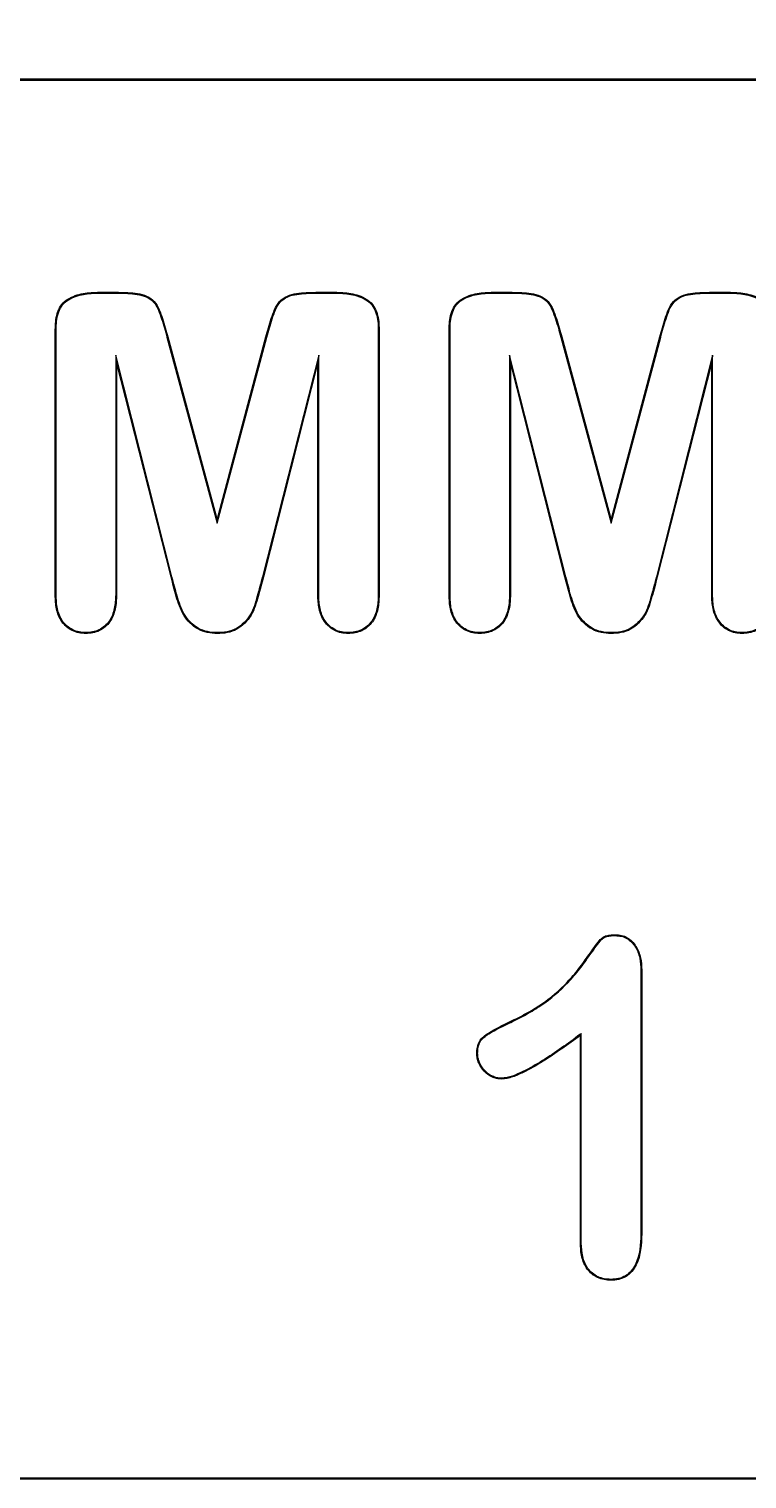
# Model space of a CAD drawing. Header units: millimetres. Extents: x 14 to 415, y 15 to 319.
# Drawn here: x 218.19 to 224.26, y 65.47 to 77.75 of the extents above; entities that cross this region are included whole.
import ezdxf

# ---------------------------------------------------------------- set-up
doc = ezdxf.new("R2010")
doc.units = ezdxf.units.MM
doc.header["$LTSCALE"] = 1.538462
for name, color, linetype, lineweight in [('Dimension (ANSI)', 7, 'Continuous', 9), ('Visible (ANSI)', 7, 'Continuous', 9), ('Visible Narrow (ANSI)', 7, 'Continuous', 9)]:
    doc.layers.add(name, color=color, linetype=linetype, lineweight=lineweight)
doc.styles.add('Note Text (ANSI)', font='arial.ttf')
doc.dimstyles.new('Default - mm (ANSI)', dxfattribs={"dimscale": 1.538462, "dimtxt": 2, "dimasz": 2, "dimexe": 3.175, "dimexo": 1, "dimgap": 0.8, "dimtad": 0, "dimtih": 1, "dimtoh": 1, "dimrnd": 1e-08, "dimzin": 4, "dimdsep": 46, "dimtxsty": 'Note Text (ANSI)', "dimblk": 'Filled-1', "dimcen": 0.09, "dimdle": 10, "dimclrd": 256, "dimclre": 256, "dimclrt": 256, "dimadec": 1, "dimazin": 0, "dimtfac": 1.524, "dimtofl": 0, "dimtmove": 0, "dimatfit": 3, "dimfxl": 0, "dimtolj": 1, "dimtzin": 0, "dimlwd": -1, "dimlwe": -1, "dimarcsym": 0})

# ---------------------------------------------------------------- blocks, each defined once
blk = doc.blocks.new('Filled-1')
at = {"color": 0}
for p, q in [((0, 0), (-1, 0.15)), ((-1, 0.15), (-1, -0.15)), ((-1, 0), (0, 0)), ((-1, -0.15), (0, 0))]:
    blk.add_line(p, q, dxfattribs=at)
at = {"color": 0, "flags": 128}
blk.add_lwpolyline([(-1, -0.15), (0, 0), (-1, 0.15), (-1, -0.15)], dxfattribs=at)
at = {"color": 0}
blk.add_solid([(-1, -0.15), (0, 0), (-1, 0.15), (-1, -0.15)], dxfattribs=at)
blk = doc.blocks.new('*D37')
at = {"layer": 'Defpoints', "color": 0, "transparency": 16777216}
for p in [(251.304, 107.359), (204.766, 71.398), (251.304, 71.398)]:
    blk.add_point(p, dxfattribs=at)
at = {"layer": 'Dimension (ANSI)', "transparency": 16777216}
for p, q in [((204.766, 72.936), (204.766, 112.244)), ((251.304, 72.936), (251.304, 112.244)), ((207.843, 107.359), (229.026, 107.359)), ((248.227, 107.359), (243.233, 107.359))]:
    blk.add_line(p, q, dxfattribs=at)
at = {"layer": 'Dimension (ANSI)', "transparency": 16777216, "xscale": 3.076923076923077, "yscale": 3.076923076923077, "zscale": 3.076923076923077, "rotation": 180}
blk.add_blockref('Filled-1', (204.766, 107.359), dxfattribs=at)
at = {"layer": 'Dimension (ANSI)', "transparency": 16777216, "xscale": 3.076923076923077, "yscale": 3.076923076923077, "zscale": 3.076923076923077}
blk.add_blockref('Filled-1', (251.304, 107.359), dxfattribs=at)
at = {"layer": 'Dimension (ANSI)', "transparency": 16777216, "insert": (236.129, 107.359), "char_height": 3.0769, "attachment_point": 5, "style": 'Note Text (ANSI)'}
blk.add_mtext('\\A1; 55.00\\P[2.17]', dxfattribs=at)

msp = doc.modelspace()

# ---------------------------------------------------------------- linework, layer by layer
at = {"layer": 'Visible (ANSI)'}
for p, q in [((243.2657, 77.3208), (212.8042, 77.3208)), ((243.2657, 77.3097), (212.8042, 77.3097)), ((218.7663, 75.5175), (218.9439, 75.5175)), ((218.7664, 75.5101), (218.7663, 75.5175)), ((218.7664, 75.5101), (218.9438, 75.5101)), ((220.6126, 75.5175), (220.7908, 75.5175)), ((220.6127, 75.5101), (220.7907, 75.5101)), ((220.7907, 75.5101), (220.7908, 75.5175)), ((222.098, 75.5175), (222.2756, 75.5175)), ((222.0981, 75.5101), (222.098, 75.5175)), ((222.0981, 75.5101), (222.2755, 75.5101)), ((223.9443, 75.5175), (224.1225, 75.5175)), ((223.9444, 75.5101), (224.1224, 75.5101)), ((224.1224, 75.5101), (224.1225, 75.5175)), ((218.41, 72.955), (218.41, 75.2016)), ((218.4174, 75.2015), (218.41, 75.2016)), ((218.4174, 72.9552), (218.4174, 75.2015)), ((219.3549, 75.1378), (219.7797, 73.5639)), ((219.3621, 75.1397), (219.7797, 73.5925)), ((219.7797, 73.5925), (220.1921, 75.1397)), ((219.7797, 73.5639), (220.1992, 75.1378)), ((221.142, 75.2015), (221.1494, 75.2016)), ((221.142, 75.2015), (221.142, 72.9551)), ((221.1494, 75.2016), (221.1494, 72.955)), ((221.7417, 72.955), (221.7417, 75.2016)), ((221.7491, 75.2015), (221.7417, 75.2016)), ((221.7491, 72.9552), (221.7491, 75.2015)), ((222.6867, 75.1378), (223.1115, 73.5639)), ((222.6938, 75.1397), (223.1114, 73.5925)), ((223.1114, 73.5925), (223.5238, 75.1397)), ((223.1115, 73.5639), (223.531, 75.1378)), ((218.9209, 74.9843), (218.9209, 72.9569)), ((219.3964, 73.1102), (218.9209, 74.9843)), ((218.9209, 74.9843), (218.9282, 74.9251)), ((220.6385, 74.9843), (220.163, 73.1101)), ((220.6385, 74.9843), (220.6311, 74.9251)), ((220.6385, 72.9569), (220.6385, 74.9843)), ((222.2526, 74.9843), (222.2526, 72.9569)), ((222.7281, 73.1102), (222.2526, 74.9843)), ((222.2526, 74.9843), (222.26, 74.9251)), ((223.9702, 74.9843), (223.4947, 73.1101)), ((223.9702, 74.9843), (223.9629, 74.9251)), ((223.9702, 72.9569), (223.9702, 74.9843)), ((219.3892, 73.1083), (218.9282, 74.9251)), ((218.9282, 74.9251), (218.9282, 72.9568)), ((220.6311, 74.9251), (220.1701, 73.1083)), ((220.6311, 72.9568), (220.6311, 74.9251)), ((222.721, 73.1083), (222.26, 74.9251)), ((222.26, 74.9251), (222.26, 72.9568)), ((223.9629, 74.9251), (223.5018, 73.1083)), ((223.9629, 72.9568), (223.9629, 74.9251)), ((219.7797, 73.5639), (219.7797, 73.5925)), ((223.1115, 73.5639), (223.1114, 73.5925)), ((219.3964, 73.1102), (219.3892, 73.1083)), ((222.7281, 73.1102), (222.721, 73.1083)), ((218.4174, 72.9552), (218.41, 72.955)), ((218.9209, 72.9569), (218.9282, 72.9568)), ((220.6385, 72.9569), (220.6311, 72.9568)), ((221.142, 72.9551), (221.1494, 72.955)), ((221.7491, 72.9552), (221.7417, 72.955)), ((222.2526, 72.9569), (222.26, 72.9568)), ((223.9702, 72.9569), (223.9629, 72.9568)), ((218.668, 72.6374), (218.6679, 72.63)), ((219.7797, 72.6373), (219.7797, 72.63)), ((220.8874, 72.6374), (220.8874, 72.63)), ((221.9997, 72.6374), (221.9997, 72.63)), ((223.1114, 72.6373), (223.1114, 72.63)), ((224.2191, 72.6374), (224.2191, 72.63)), ((223.1477, 70.0735), (223.1479, 70.0809)), ((223.3632, 69.7806), (223.3705, 69.7807)), ((223.3632, 69.7806), (223.3632, 67.5487)), ((223.3705, 69.7807), (223.3705, 67.5486)), ((222.8597, 69.2441), (222.8523, 69.2295)), ((222.8523, 67.4699), (222.8523, 69.2295)), ((222.8597, 67.47), (222.8597, 69.2441)), ((221.9828, 69.0768), (221.9754, 69.0768)), ((222.1847, 68.8667), (222.1848, 68.8593)), ((223.3632, 67.5487), (223.3705, 67.5486)), ((222.8597, 67.47), (222.8523, 67.4699)), ((223.1097, 67.1638), (223.1097, 67.1564)), ((212.8042, 65.4858), (243.2657, 65.4858)), ((212.8042, 65.4747), (243.2657, 65.4747))]:
    msp.add_line(p, q, dxfattribs=at)
for points, knots in [([(218.41, 75.2016), (218.4113, 75.2473), (218.4134, 75.2941), (218.4342, 75.3599), (218.4434, 75.3812), (218.4677, 75.4202), (218.484, 75.4371), (218.5403, 75.4771), (218.5844, 75.4934), (218.6741, 75.5139), (218.7204, 75.5162), (218.7663, 75.5175)], [0, 0, 0, 0, 0.00016063256, 0.00016063256, 0.00024094884, 0.00024094884, 0.00032126512, 0.00032126512, 0.00048189768, 0.00048189768, 0.00064253024, 0.00064253024, 0.00064253024, 0.00064253024]), ([(218.4174, 75.2015), (218.4187, 75.2473), (218.4208, 75.293), (218.441, 75.3572), (218.4501, 75.378), (218.4736, 75.4156), (218.4889, 75.4315), (218.5433, 75.4702), (218.5868, 75.4863), (218.675, 75.5065), (218.7205, 75.5088), (218.7664, 75.5101)], [0, 0, 0, 0, 0.00015701295, 0.00015701295, 0.00023557939, 0.00023557939, 0.00031414584, 0.00031414584, 0.00047127873, 0.00047127873, 0.00062829723, 0.00062829723, 0.00062829723, 0.00062829723]), ([(218.9438, 75.5101), (218.9975, 75.5094), (219.0512, 75.5087), (219.1296, 75.4955), (219.1556, 75.4896), (219.203, 75.4685), (219.2248, 75.4533), (219.2593, 75.4149), (219.272, 75.3917), (219.2928, 75.3431), (219.3014, 75.3177), (219.3266, 75.2413), (219.3412, 75.1898), (219.3549, 75.1379), (219.3549, 75.1379), (219.3549, 75.1379), (219.3549, 75.1379), (219.3549, 75.1379), (219.3549, 75.1378), (219.3549, 75.1378)], [0, 0, 0, 0, 0.00018798001, 0.00018798001, 0.00028199667, 0.00028199667, 0.00037601333, 0.00037601333, 0.00047002999, 0.00047002999, 0.00056404665, 0.00056404665, 0.00075207997, 0.00075207997, 0.00075207997, 0.00075209401, 0.00075209401, 0.00075209401, 0.00075210805, 0.00075210805, 0.00075210805, 0.00075210805]), ([(218.9439, 75.5175), (218.9975, 75.5168), (219.0517, 75.5162), (219.1312, 75.5027), (219.1577, 75.4967), (219.2069, 75.4748), (219.2295, 75.4591), (219.2655, 75.419), (219.2786, 75.395), (219.2998, 75.3456), (219.3084, 75.3201), (219.3337, 75.2435), (219.3484, 75.1918), (219.3621, 75.1397)], [0, 0, 0, 0, 0.00019079029, 0.00019079029, 0.00028618544, 0.00028618544, 0.00038158059, 0.00038158059, 0.00047697574, 0.00047697574, 0.00057237088, 0.00057237088, 0.00076316118, 0.00076316118, 0.00076316118, 0.00076316118]), ([(220.1921, 75.1397), (220.2058, 75.1919), (220.2205, 75.2438), (220.2459, 75.3206), (220.2545, 75.3463), (220.2759, 75.3958), (220.2896, 75.4195), (220.3258, 75.4596), (220.3486, 75.4753), (220.398, 75.497), (220.4247, 75.5028), (220.5045, 75.5161), (220.5588, 75.5168), (220.6126, 75.5175)], [0, 0, 0, 0, 0.00019156341, 0.00019156341, 0.00028734511, 0.00028734511, 0.00038312682, 0.00038312682, 0.00047890852, 0.00047890852, 0.00057469023, 0.00057469023, 0.00076625364, 0.00076625364, 0.00076625364, 0.00076625364]), ([(220.1992, 75.1378), (220.1992, 75.1378), (220.1992, 75.1379), (220.1992, 75.1379), (220.1992, 75.1379), (220.1992, 75.1379), (220.1992, 75.1379), (220.213, 75.19), (220.2276, 75.2417), (220.2529, 75.3182), (220.2615, 75.3438), (220.2825, 75.3924), (220.2959, 75.4154), (220.3306, 75.4539), (220.3525, 75.4689), (220.4, 75.4899), (220.4263, 75.4955), (220.505, 75.5087), (220.5588, 75.5094), (220.6127, 75.5101)], [0, 0, 0, 0, 0.00000001412, 0.00000001412, 0.00000001412, 0.00000002824, 0.00000002824, 0.00000002824, 0.00018878378, 0.00018878378, 0.00028316155, 0.00028316155, 0.00037753933, 0.00037753933, 0.0004719171, 0.0004719171, 0.00056629487, 0.00056629487, 0.00075499609, 0.00075499609, 0.00075499609, 0.00075499609]), ([(220.7907, 75.5101), (220.8367, 75.5088), (220.8824, 75.5066), (220.9709, 75.4866), (221.0146, 75.4706), (221.069, 75.4316), (221.0849, 75.4161), (221.1084, 75.3783), (221.1182, 75.358), (221.1309, 75.3146), (221.1361, 75.2924), (221.1408, 75.2475), (221.1413, 75.2245), (221.142, 75.2015)], [0, 0, 0, 0, 0.00015889378, 0.00015889378, 0.00031790329, 0.00031790329, 0.00039740804, 0.00039740804, 0.0004769128, 0.0004769128, 0.00055641755, 0.00055641755, 0.00063579273, 0.00063579273, 0.00063579273, 0.00063579273]), ([(220.7908, 75.5175), (220.8368, 75.5162), (220.8832, 75.514), (220.9733, 75.4936), (221.0177, 75.4774), (221.0739, 75.4371), (221.0908, 75.4207), (221.1151, 75.3815), (221.1252, 75.3605), (221.1381, 75.3162), (221.1434, 75.2937), (221.1482, 75.2478), (221.1487, 75.2246), (221.1494, 75.2016)], [0, 0, 0, 0, 0.00016233415, 0.00016233415, 0.0003246683, 0.0003246683, 0.00040583538, 0.00040583538, 0.00048700246, 0.00048700246, 0.00056816953, 0.00056816953, 0.00064933661, 0.00064933661, 0.00064933661, 0.00064933661]), ([(221.7417, 75.2016), (221.743, 75.2473), (221.7452, 75.2941), (221.7659, 75.3599), (221.7752, 75.3812), (221.7995, 75.4202), (221.8158, 75.4371), (221.872, 75.4771), (221.9161, 75.4934), (222.0059, 75.5139), (222.0521, 75.5162), (222.098, 75.5175)], [0, 0, 0, 0, 0.00016063256, 0.00016063256, 0.00024094884, 0.00024094884, 0.00032126512, 0.00032126512, 0.00048189768, 0.00048189768, 0.00064253024, 0.00064253024, 0.00064253024, 0.00064253024]), ([(221.7491, 75.2015), (221.7504, 75.2473), (221.7526, 75.293), (221.7728, 75.3572), (221.7819, 75.378), (221.8053, 75.4156), (221.8207, 75.4315), (221.875, 75.4702), (221.9185, 75.4863), (222.0068, 75.5065), (222.0522, 75.5088), (222.0981, 75.5101)], [0, 0, 0, 0, 0.00015701295, 0.00015701295, 0.00023557939, 0.00023557939, 0.00031414584, 0.00031414584, 0.00047127873, 0.00047127873, 0.00062829723, 0.00062829723, 0.00062829723, 0.00062829723]), ([(222.2755, 75.5101), (222.3292, 75.5094), (222.3829, 75.5087), (222.4613, 75.4955), (222.4874, 75.4896), (222.5347, 75.4685), (222.5565, 75.4533), (222.591, 75.4149), (222.6037, 75.3917), (222.6245, 75.3431), (222.6332, 75.3177), (222.6584, 75.2413), (222.673, 75.1898), (222.6866, 75.1379), (222.6866, 75.1379), (222.6866, 75.1379), (222.6866, 75.1379), (222.6866, 75.1379), (222.6867, 75.1378), (222.6867, 75.1378)], [0, 0, 0, 0, 0.00018798001, 0.00018798001, 0.00028199667, 0.00028199667, 0.00037601333, 0.00037601333, 0.00047002999, 0.00047002999, 0.00056404665, 0.00056404665, 0.00075207997, 0.00075207997, 0.00075207997, 0.00075209401, 0.00075209401, 0.00075209401, 0.00075210805, 0.00075210805, 0.00075210805, 0.00075210805]), ([(222.2756, 75.5175), (222.3292, 75.5168), (222.3834, 75.5162), (222.4629, 75.5027), (222.4895, 75.4967), (222.5386, 75.4748), (222.5612, 75.4591), (222.5973, 75.419), (222.6103, 75.395), (222.6315, 75.3456), (222.6402, 75.3201), (222.6654, 75.2435), (222.6801, 75.1918), (222.6938, 75.1397)], [0, 0, 0, 0, 0.00019079029, 0.00019079029, 0.00028618544, 0.00028618544, 0.00038158059, 0.00038158059, 0.00047697574, 0.00047697574, 0.00057237088, 0.00057237088, 0.00076316118, 0.00076316118, 0.00076316118, 0.00076316118]), ([(223.5238, 75.1397), (223.5376, 75.1919), (223.5522, 75.2438), (223.5777, 75.3206), (223.5862, 75.3463), (223.6076, 75.3958), (223.6214, 75.4195), (223.6575, 75.4596), (223.6803, 75.4753), (223.7297, 75.497), (223.7564, 75.5028), (223.8362, 75.5161), (223.8905, 75.5168), (223.9443, 75.5175)], [0, 0, 0, 0, 0.00019156341, 0.00019156341, 0.00028734511, 0.00028734511, 0.00038312682, 0.00038312682, 0.00047890852, 0.00047890852, 0.00057469023, 0.00057469023, 0.00076625364, 0.00076625364, 0.00076625364, 0.00076625364]), ([(223.531, 75.1378), (223.531, 75.1378), (223.531, 75.1379), (223.531, 75.1379), (223.531, 75.1379), (223.531, 75.1379), (223.531, 75.1379), (223.5447, 75.19), (223.5593, 75.2417), (223.5847, 75.3182), (223.5932, 75.3438), (223.6142, 75.3924), (223.6276, 75.4154), (223.6623, 75.4539), (223.6842, 75.4689), (223.7318, 75.4899), (223.758, 75.4955), (223.8367, 75.5087), (223.8906, 75.5094), (223.9444, 75.5101)], [0, 0, 0, 0, 0.00000001412, 0.00000001412, 0.00000001412, 0.00000002824, 0.00000002824, 0.00000002824, 0.00018878378, 0.00018878378, 0.00028316155, 0.00028316155, 0.00037753933, 0.00037753933, 0.0004719171, 0.0004719171, 0.00056629487, 0.00056629487, 0.00075499609, 0.00075499609, 0.00075499609, 0.00075499609]), ([(224.1224, 75.5101), (224.1684, 75.5088), (224.2141, 75.5066), (224.3026, 75.4866), (224.3464, 75.4706), (224.4007, 75.4316), (224.4167, 75.4161), (224.4401, 75.3783), (224.45, 75.358), (224.4626, 75.3146), (224.4678, 75.2924), (224.4725, 75.2475), (224.473, 75.2245), (224.4737, 75.2015)], [0, 0, 0, 0, 0.00015889378, 0.00015889378, 0.00031790329, 0.00031790329, 0.00039740804, 0.00039740804, 0.0004769128, 0.0004769128, 0.00055641755, 0.00055641755, 0.00063579273, 0.00063579273, 0.00063579273, 0.00063579273]), ([(224.1225, 75.5175), (224.1685, 75.5162), (224.215, 75.514), (224.305, 75.4936), (224.3494, 75.4774), (224.4057, 75.4371), (224.4225, 75.4207), (224.4468, 75.3815), (224.4569, 75.3605), (224.4699, 75.3162), (224.4751, 75.2937), (224.4799, 75.2478), (224.4804, 75.2246), (224.4811, 75.2016)], [0, 0, 0, 0, 0.00016233415, 0.00016233415, 0.0003246683, 0.0003246683, 0.00040583538, 0.00040583538, 0.00048700246, 0.00048700246, 0.00056816953, 0.00056816953, 0.00064933661, 0.00064933661, 0.00064933661, 0.00064933661]), ([(219.7797, 72.63), (219.7514, 72.6309), (219.7229, 72.6326), (219.6675, 72.6447), (219.6405, 72.6543), (219.5909, 72.6819), (219.5685, 72.6996), (219.5282, 72.7396), (219.5105, 72.762), (219.4678, 72.8356), (219.4487, 72.8895), (219.418, 72.9987), (219.4043, 73.0537), (219.3892, 73.1083)], [0, 0, 0, 0, 0.00009976778, 0.00009976778, 0.00019953555, 0.00019953555, 0.00029930333, 0.00029930333, 0.0003990711, 0.0003990711, 0.00059860665, 0.00059860665, 0.0007981422, 0.0007981422, 0.0007981422, 0.0007981422]), ([(219.7797, 72.6373), (219.7514, 72.6383), (219.7239, 72.6399), (219.6697, 72.6518), (219.6435, 72.6611), (219.5952, 72.688), (219.5733, 72.7052), (219.5337, 72.7445), (219.5167, 72.7661), (219.4746, 72.8385), (219.4557, 72.8918), (219.4252, 73.0004), (219.4114, 73.0556), (219.3964, 73.1102)], [0, 0, 0, 0, 0.00009824685, 0.00009824685, 0.00019676487, 0.00019676487, 0.0002952829, 0.0002952829, 0.00039380092, 0.00039380092, 0.00059083698, 0.00059083698, 0.00078778497, 0.00078778497, 0.00078778497, 0.00078778497]), ([(220.163, 73.1101), (220.1489, 73.055), (220.1345, 73.0001), (220.1027, 72.891), (220.0888, 72.8352), (220.045, 72.7643), (220.0266, 72.7428), (219.9877, 72.7027), (219.9659, 72.6852), (219.9173, 72.659), (219.8905, 72.65), (219.836, 72.6393), (219.8082, 72.6382), (219.7797, 72.6373)], [0.00000000431, 0.00000000431, 0.00000000431, 0.00000000431, 0.00019908062, 0.00019908062, 0.00039816123, 0.00039816123, 0.00049770154, 0.00049770154, 0.00059724185, 0.00059724185, 0.00069678216, 0.00069678216, 0.00079604962, 0.00079604962, 0.00079604962, 0.00079604962]), ([(220.1701, 73.1083), (220.1561, 73.0532), (220.1416, 72.9981), (220.1097, 72.8888), (220.0958, 72.8325), (220.0509, 72.7598), (220.0323, 72.7381), (219.9926, 72.6972), (219.9702, 72.6791), (219.92, 72.6521), (219.8926, 72.6429), (219.8367, 72.6319), (219.8082, 72.6308), (219.7797, 72.63)], [0, 0, 0, 0, 0.00020188819, 0.00020188819, 0.00040377637, 0.00040377637, 0.00050472046, 0.00050472046, 0.00060566456, 0.00060566456, 0.00070660865, 0.00070660865, 0.00080755274, 0.00080755274, 0.00080755274, 0.00080755274]), ([(223.1114, 72.63), (223.0831, 72.6309), (223.0547, 72.6326), (222.9992, 72.6447), (222.9722, 72.6543), (222.9227, 72.6819), (222.9002, 72.6996), (222.8599, 72.7396), (222.8423, 72.762), (222.7995, 72.8356), (222.7804, 72.8895), (222.7497, 72.9987), (222.736, 73.0537), (222.721, 73.1083)], [0, 0, 0, 0, 0.00009976778, 0.00009976778, 0.00019953555, 0.00019953555, 0.00029930333, 0.00029930333, 0.0003990711, 0.0003990711, 0.00059860665, 0.00059860665, 0.0007981422, 0.0007981422, 0.0007981422, 0.0007981422]), ([(223.1114, 72.6373), (223.0831, 72.6383), (223.0556, 72.6399), (223.0014, 72.6518), (222.9752, 72.6611), (222.9269, 72.688), (222.9051, 72.7052), (222.8654, 72.7445), (222.8484, 72.7661), (222.8063, 72.8385), (222.7875, 72.8918), (222.7569, 73.0004), (222.7432, 73.0556), (222.7281, 73.1102)], [0, 0, 0, 0, 0.00009824685, 0.00009824685, 0.00019676487, 0.00019676487, 0.0002952829, 0.0002952829, 0.00039380092, 0.00039380092, 0.00059083698, 0.00059083698, 0.00078778497, 0.00078778497, 0.00078778497, 0.00078778497]), ([(223.4947, 73.1101), (223.4807, 73.055), (223.4663, 73.0001), (223.4344, 72.891), (223.4205, 72.8352), (223.3767, 72.7643), (223.3584, 72.7428), (223.3194, 72.7027), (223.2977, 72.6852), (223.249, 72.659), (223.2223, 72.65), (223.1677, 72.6393), (223.1399, 72.6382), (223.1114, 72.6373)], [0.00000000431, 0.00000000431, 0.00000000431, 0.00000000431, 0.00019908062, 0.00019908062, 0.00039816123, 0.00039816123, 0.00049770154, 0.00049770154, 0.00059724185, 0.00059724185, 0.00069678216, 0.00069678216, 0.00079604962, 0.00079604962, 0.00079604962, 0.00079604962]), ([(223.5018, 73.1083), (223.4878, 73.0532), (223.4734, 72.9981), (223.4415, 72.8888), (223.4276, 72.8325), (223.3826, 72.7598), (223.364, 72.7381), (223.3243, 72.6972), (223.3019, 72.6791), (223.2517, 72.6521), (223.2243, 72.6429), (223.1684, 72.6319), (223.1399, 72.6308), (223.1114, 72.63)], [0, 0, 0, 0, 0.00020188819, 0.00020188819, 0.00040377637, 0.00040377637, 0.00050472046, 0.00050472046, 0.00060566456, 0.00060566456, 0.00070660865, 0.00070660865, 0.00080755274, 0.00080755274, 0.00080755274, 0.00080755274]), ([(218.6679, 72.63), (218.6484, 72.631), (218.6288, 72.632), (218.5905, 72.6398), (218.5718, 72.6463), (218.519, 72.6721), (218.4883, 72.6984), (218.4436, 72.7628), (218.4293, 72.8001), (218.4129, 72.8767), (218.4112, 72.916), (218.41, 72.955)], [0, 0, 0, 0, 0.00006845913, 0.00006845913, 0.00013691827, 0.00013691827, 0.00027383653, 0.00027383653, 0.0004107548, 0.0004107548, 0.00054767306, 0.00054767306, 0.00054767306, 0.00054767306]), ([(218.668, 72.6374), (218.6485, 72.6384), (218.6295, 72.6394), (218.5926, 72.6469), (218.5745, 72.6532), (218.5233, 72.6782), (218.4937, 72.7036), (218.4504, 72.7661), (218.4364, 72.8024), (218.4203, 72.8774), (218.4186, 72.9161), (218.4174, 72.9552)], [0, 0, 0, 0, 0.00006632831, 0.00006632831, 0.00013309494, 0.00013309494, 0.00026662819, 0.00026662819, 0.00040016144, 0.00040016144, 0.00053355794, 0.00053355794, 0.00053355794, 0.00053355794]), ([(218.9282, 72.9568), (218.9271, 72.9173), (218.9252, 72.8778), (218.9082, 72.8007), (218.8948, 72.7627), (218.8491, 72.6982), (218.8184, 72.6714), (218.7652, 72.6455), (218.7462, 72.6393), (218.7074, 72.632), (218.6877, 72.631), (218.6679, 72.63)], [0, 0, 0, 0, 0.00013905464, 0.00013905464, 0.00027810928, 0.00027810928, 0.00041716392, 0.00041716392, 0.00048669124, 0.00048669124, 0.00055621856, 0.00055621856, 0.00055621856, 0.00055621856]), ([(218.9209, 72.9569), (218.9197, 72.9174), (218.9178, 72.8787), (218.9012, 72.803), (218.888, 72.766), (218.8438, 72.7034), (218.814, 72.6775), (218.7625, 72.6524), (218.7442, 72.6465), (218.7068, 72.6394), (218.6876, 72.6384), (218.668, 72.6374)], [0, 0, 0, 0, 0.00013578078, 0.00013578078, 0.00027168903, 0.00027168903, 0.00040759728, 0.00040759728, 0.00047555141, 0.00047555141, 0.00054306234, 0.00054306234, 0.00054306234, 0.00054306234]), ([(220.8874, 72.63), (220.8678, 72.631), (220.8483, 72.6321), (220.81, 72.64), (220.7913, 72.6466), (220.7391, 72.6734), (220.7089, 72.7002), (220.6644, 72.7646), (220.6507, 72.802), (220.6341, 72.8785), (220.6323, 72.9177), (220.6311, 72.9568)], [0, 0, 0, 0, 0.00006840425, 0.00006840425, 0.0001368085, 0.0001368085, 0.000273617, 0.000273617, 0.0004104255, 0.0004104255, 0.00054723399, 0.00054723399, 0.00054723399, 0.00054723399]), ([(220.8874, 72.6374), (220.8679, 72.6384), (220.849, 72.6395), (220.8121, 72.6471), (220.7941, 72.6534), (220.7436, 72.6794), (220.7143, 72.7053), (220.6712, 72.7678), (220.6577, 72.8043), (220.6414, 72.8793), (220.6397, 72.9178), (220.6385, 72.9569)], [0, 0, 0, 0, 0.00006624641, 0.00006624641, 0.00013293469, 0.00013293469, 0.00026631126, 0.00026631126, 0.00039968782, 0.00039968782, 0.00053293443, 0.00053293443, 0.00053293443, 0.00053293443]), ([(221.142, 72.9551), (221.1408, 72.9157), (221.1389, 72.8769), (221.1222, 72.8012), (221.1087, 72.7643), (221.0642, 72.702), (221.0338, 72.6767), (220.9821, 72.6521), (220.9637, 72.6463), (220.9262, 72.6394), (220.907, 72.6384), (220.8874, 72.6374)], [0, 0, 0, 0, 0.00013595039, 0.00013595039, 0.00027203315, 0.00027203315, 0.00040811591, 0.00040811591, 0.00047615729, 0.00047615729, 0.00054375133, 0.00054375133, 0.00054375133, 0.00054375133]), ([(221.1494, 72.955), (221.1482, 72.9156), (221.1463, 72.876), (221.1292, 72.7989), (221.1154, 72.7611), (221.0695, 72.6967), (221.0382, 72.6706), (220.9847, 72.6451), (220.9656, 72.6391), (220.9268, 72.632), (220.9071, 72.631), (220.8874, 72.63)], [0, 0, 0, 0, 0.00013923891, 0.00013923891, 0.00027847782, 0.00027847782, 0.00041771673, 0.00041771673, 0.00048733618, 0.00048733618, 0.00055695563, 0.00055695563, 0.00055695563, 0.00055695563]), ([(221.9997, 72.63), (221.9801, 72.631), (221.9605, 72.632), (221.9222, 72.6398), (221.9035, 72.6463), (221.8507, 72.6721), (221.82, 72.6984), (221.7754, 72.7628), (221.761, 72.8001), (221.7446, 72.8767), (221.743, 72.916), (221.7417, 72.955)], [0, 0, 0, 0, 0.00006845913, 0.00006845913, 0.00013691827, 0.00013691827, 0.00027383653, 0.00027383653, 0.0004107548, 0.0004107548, 0.00054767306, 0.00054767306, 0.00054767306, 0.00054767306]), ([(221.9997, 72.6374), (221.9802, 72.6384), (221.9612, 72.6394), (221.9243, 72.6469), (221.9062, 72.6532), (221.855, 72.6782), (221.8254, 72.7036), (221.7821, 72.7661), (221.7681, 72.8024), (221.752, 72.8774), (221.7504, 72.9161), (221.7491, 72.9552)], [0, 0, 0, 0, 0.00006632831, 0.00006632831, 0.00013309494, 0.00013309494, 0.00026662819, 0.00026662819, 0.00040016144, 0.00040016144, 0.00053355794, 0.00053355794, 0.00053355794, 0.00053355794]), ([(222.2526, 72.9569), (222.2514, 72.9174), (222.2496, 72.8787), (222.2329, 72.803), (222.2198, 72.766), (222.1755, 72.7034), (222.1457, 72.6775), (222.0942, 72.6524), (222.0759, 72.6465), (222.0385, 72.6394), (222.0193, 72.6384), (221.9997, 72.6374)], [0, 0, 0, 0, 0.00013578078, 0.00013578078, 0.00027168903, 0.00027168903, 0.00040759728, 0.00040759728, 0.00047555141, 0.00047555141, 0.00054306234, 0.00054306234, 0.00054306234, 0.00054306234]), ([(222.26, 72.9568), (222.2588, 72.9173), (222.2569, 72.8778), (222.24, 72.8007), (222.2265, 72.7627), (222.1809, 72.6982), (222.1501, 72.6714), (222.0969, 72.6455), (222.0779, 72.6393), (222.0391, 72.632), (222.0194, 72.631), (221.9997, 72.63)], [0, 0, 0, 0, 0.00013905464, 0.00013905464, 0.00027810928, 0.00027810928, 0.00041716392, 0.00041716392, 0.00048669124, 0.00048669124, 0.00055621856, 0.00055621856, 0.00055621856, 0.00055621856]), ([(224.2191, 72.63), (224.1995, 72.631), (224.18, 72.6321), (224.1417, 72.64), (224.123, 72.6466), (224.0708, 72.6734), (224.0407, 72.7002), (223.9962, 72.7646), (223.9824, 72.802), (223.9658, 72.8785), (223.9641, 72.9177), (223.9629, 72.9568)], [0, 0, 0, 0, 0.00006840425, 0.00006840425, 0.0001368085, 0.0001368085, 0.000273617, 0.000273617, 0.0004104255, 0.0004104255, 0.00054723399, 0.00054723399, 0.00054723399, 0.00054723399]), ([(224.2191, 72.6374), (224.1996, 72.6384), (224.1807, 72.6395), (224.1439, 72.6471), (224.1258, 72.6534), (224.0754, 72.6794), (224.0461, 72.7053), (224.0029, 72.7678), (223.9895, 72.8043), (223.9732, 72.8793), (223.9715, 72.9178), (223.9702, 72.9569)], [0, 0, 0, 0, 0.00006624641, 0.00006624641, 0.00013293469, 0.00013293469, 0.00026631126, 0.00026631126, 0.00039968782, 0.00039968782, 0.00053293443, 0.00053293443, 0.00053293443, 0.00053293443]), ([(224.4737, 72.9551), (224.4725, 72.9157), (224.4707, 72.8769), (224.4539, 72.8012), (224.4404, 72.7643), (224.3959, 72.702), (224.3656, 72.6767), (224.3138, 72.6521), (224.2954, 72.6463), (224.258, 72.6394), (224.2387, 72.6384), (224.2191, 72.6374)], [0, 0, 0, 0, 0.00013595039, 0.00013595039, 0.00027203315, 0.00027203315, 0.00040811591, 0.00040811591, 0.00047615729, 0.00047615729, 0.00054375133, 0.00054375133, 0.00054375133, 0.00054375133]), ([(224.4811, 72.955), (224.4799, 72.9156), (224.478, 72.876), (224.461, 72.7989), (224.4471, 72.7611), (224.4012, 72.6967), (224.3699, 72.6706), (224.3164, 72.6451), (224.2974, 72.6391), (224.2586, 72.632), (224.2388, 72.631), (224.2191, 72.63)], [0, 0, 0, 0, 0.00013923891, 0.00013923891, 0.00027847782, 0.00027847782, 0.00041771673, 0.00041771673, 0.00048733618, 0.00048733618, 0.00055695563, 0.00055695563, 0.00055695563, 0.00055695563]), ([(222.2588, 69.3457), (222.3031, 69.3675), (222.3474, 69.3893), (222.4339, 69.4369), (222.4761, 69.4625), (222.5989, 69.5452), (222.6743, 69.6099), (222.7757, 69.7177), (222.8082, 69.755), (222.8692, 69.8326), (222.8968, 69.8736), (222.9401, 69.9336), (222.9545, 69.9537), (222.9841, 69.9931), (222.9986, 70.0131), (223.0219, 70.0418), (223.0303, 70.0511), (223.0507, 70.0651), (223.0625, 70.0695), (223.0984, 70.0791), (223.1232, 70.0802), (223.1479, 70.0809)], [0, 0, 0, 0, 0.0001733677, 0.0001733677, 0.0003467354, 0.0003467354, 0.0006934708, 0.0006934708, 0.0008668385, 0.0008668385, 0.0010402061, 0.0010402061, 0.00112689, 0.00112689, 0.0012135738, 0.0012135738, 0.0012569158, 0.0012569158, 0.0013002577, 0.0013002577, 0.0013869415, 0.0013869415, 0.0013869415, 0.0013869415]), ([(222.262, 69.3391), (222.2621, 69.3391), (222.2621, 69.3391), (222.2621, 69.3391), (222.3064, 69.3608), (222.3508, 69.3827), (222.4376, 69.4305), (222.4801, 69.4562), (222.6035, 69.5394), (222.6794, 69.6045), (222.7813, 69.7128), (222.8139, 69.7502), (222.8752, 69.8282), (222.9028, 69.8693), (222.9461, 69.9292), (222.9603, 69.9491), (222.9901, 69.9887), (223.0046, 70.0088), (223.0275, 70.037), (223.0354, 70.0456), (223.054, 70.0584), (223.0648, 70.0625), (223.0992, 70.0717), (223.1232, 70.0728), (223.1477, 70.0735)], [0, 0, 0, 0, 0.0000000324, 0.0000000324, 0.0000000324, 0.0001729397, 0.0001729397, 0.000345847, 0.000345847, 0.0006916616, 0.0006916616, 0.0008645689, 0.0008645689, 0.0010374762, 0.0010374762, 0.0011239298, 0.0011239298, 0.0012103835, 0.0012103835, 0.0012536103, 0.0012536103, 0.0012968371, 0.0012968371, 0.0013828826, 0.0013828826, 0.0013828826, 0.0013828826]), ([(223.1477, 70.0735), (223.1651, 70.0724), (223.182, 70.0713), (223.2147, 70.064), (223.2305, 70.058), (223.2736, 70.0324), (223.2981, 70.0072), (223.3337, 69.9493), (223.3465, 69.917), (223.3604, 69.8501), (223.3618, 69.8154), (223.3632, 69.7806)], [0, 0, 0, 0, 0.00005960969, 0.00005960969, 0.00011961823, 0.00011961823, 0.00023963532, 0.00023963532, 0.0003596524, 0.0003596524, 0.00047950961, 0.00047950961, 0.00047950961, 0.00047950961]), ([(223.1479, 70.0809), (223.1653, 70.0798), (223.1828, 70.0787), (223.217, 70.0711), (223.2336, 70.0647), (223.2787, 70.0379), (223.3038, 70.012), (223.3405, 69.9523), (223.3536, 69.9193), (223.3678, 69.8508), (223.3692, 69.8155), (223.3705, 69.7807)], [0, 0, 0, 0, 0.00006172553, 0.00006172553, 0.00012345107, 0.00012345107, 0.00024690214, 0.00024690214, 0.0003703532, 0.0003703532, 0.00049380427, 0.00049380427, 0.00049380427, 0.00049380427]), ([(221.9754, 69.0768), (221.9762, 69.0942), (221.977, 69.1117), (221.9838, 69.1459), (221.9896, 69.1627), (222.0149, 69.2086), (222.0442, 69.2301), (222.133, 69.2853), (222.1961, 69.3155), (222.2588, 69.3457)], [0, 0, 0, 0, 0.00006150915, 0.00006150915, 0.00012301831, 0.00012301831, 0.00024603662, 0.00024603662, 0.00049207324, 0.00049207324, 0.00049207324, 0.00049207324]), ([(221.9828, 69.0768), (221.9836, 69.0942), (221.9844, 69.111), (221.9909, 69.1438), (221.9965, 69.1598), (222.0205, 69.2035), (222.0483, 69.2239), (222.1364, 69.2787), (222.1993, 69.3089), (222.262, 69.3391), (222.262, 69.3391), (222.262, 69.3391), (222.262, 69.3391)], [0, 0, 0, 0, 0.00005995626, 0.00005995626, 0.00012033056, 0.00012033056, 0.00024107916, 0.00024107916, 0.00048257636, 0.00048257636, 0.00048257636, 0.00048260847, 0.00048260847, 0.00048260847, 0.00048260847]), ([(222.8597, 69.2441), (222.8557, 69.2412), (222.8518, 69.2383), (222.8479, 69.2354), (222.7447, 69.159), (222.6406, 69.0838), (222.4774, 68.9823), (222.422, 68.9497), (222.3359, 68.9081), (222.3065, 68.8955), (222.2616, 68.8797), (222.2465, 68.8752), (222.2161, 68.8694), (222.2005, 68.868), (222.1847, 68.8667)], [0, 0, 0, 0, 0.00001724496, 0.00001724496, 0.00001724496, 0.00047031159, 0.00047031159, 0.00069684491, 0.00069684491, 0.00081011157, 0.00081011157, 0.0008667449, 0.0008667449, 0.0009227593, 0.0009227593, 0.0009227593, 0.0009227593]), ([(222.8523, 69.2295), (222.7491, 69.1531), (222.6448, 69.0777), (222.4812, 68.9759), (222.4256, 68.9433), (222.3389, 68.9014), (222.3094, 68.8886), (222.2638, 68.8727), (222.2483, 68.868), (222.2169, 68.862), (222.2008, 68.8607), (222.1848, 68.8593)], [0, 0, 0, 0, 0.00045537153, 0.00045537153, 0.00068305729, 0.00068305729, 0.00079690017, 0.00079690017, 0.00085382161, 0.00085382161, 0.00091074305, 0.00091074305, 0.00091074305, 0.00091074305]), ([(222.1848, 68.8593), (222.1709, 68.8601), (222.157, 68.8609), (222.1298, 68.8664), (222.1165, 68.871), (222.0789, 68.8891), (222.0566, 68.9063), (222.018, 68.9464), (222.0025, 68.9699), (221.9863, 69.0084), (221.9819, 69.0217), (221.9769, 69.049), (221.9761, 69.0629), (221.9754, 69.0768)], [0, 0, 0, 0, 0.00004864591, 0.00004864591, 0.00009729182, 0.00009729182, 0.00019458364, 0.00019458364, 0.00029187547, 0.00029187547, 0.00034052138, 0.00034052138, 0.00038916729, 0.00038916729, 0.00038916729, 0.00038916729]), ([(222.1847, 68.8667), (222.1709, 68.8675), (222.1576, 68.8683), (222.1319, 68.8735), (222.1192, 68.8779), (222.0832, 68.8953), (222.0614, 68.9121), (222.0239, 68.951), (222.009, 68.9735), (221.9932, 69.0109), (221.9891, 69.0237), (221.9843, 69.0496), (221.9835, 69.063), (221.9828, 69.0768)], [0, 0, 0, 0, 0.00004638029, 0.00004638029, 0.00009335371, 0.00009335371, 0.00018730056, 0.00018730056, 0.0002812474, 0.0002812474, 0.00032822083, 0.00032822083, 0.00037478537, 0.00037478537, 0.00037478537, 0.00037478537]), ([(223.3632, 67.5487), (223.3613, 67.4614), (223.3563, 67.3691), (223.2984, 67.2523), (223.2709, 67.2169), (223.2156, 67.1837), (223.1952, 67.1757), (223.1535, 67.1663), (223.1318, 67.165), (223.1097, 67.1638)], [0, 0, 0, 0, 0.00030872974, 0.00030872974, 0.00046314179, 0.00046314179, 0.00054034781, 0.00054034781, 0.00061708706, 0.00061708706, 0.00061708706, 0.00061708706]), ([(223.3705, 67.5486), (223.3687, 67.4612), (223.3639, 67.3677), (223.3045, 67.2481), (223.2761, 67.2114), (223.2187, 67.177), (223.1976, 67.1687), (223.1542, 67.1589), (223.1319, 67.1576), (223.1097, 67.1564)], [0, 0, 0, 0, 0.00031538206, 0.00031538206, 0.00047307309, 0.00047307309, 0.0005519186, 0.0005519186, 0.00063076412, 0.00063076412, 0.00063076412, 0.00063076412]), ([(223.1097, 67.1564), (223.0905, 67.1574), (223.0714, 67.1585), (223.0338, 67.1653), (223.0153, 67.1711), (222.9632, 67.1954), (222.9328, 67.2205), (222.8876, 67.2825), (222.8731, 67.3187), (222.8555, 67.3933), (222.8535, 67.4317), (222.8523, 67.4699)], [0, 0, 0, 0, 0.00006704428, 0.00006704428, 0.00013408855, 0.00013408855, 0.0002681771, 0.0002681771, 0.00040226565, 0.00040226565, 0.0005363542, 0.0005363542, 0.0005363542, 0.0005363542]), ([(223.1097, 67.1638), (223.0907, 67.1648), (223.072, 67.1659), (223.0357, 67.1725), (223.0179, 67.1781), (222.9675, 67.2015), (222.938, 67.2259), (222.8943, 67.2858), (222.8801, 67.3212), (222.8628, 67.3942), (222.8609, 67.4318), (222.8597, 67.47)], [0, 0, 0, 0, 0.00006487423, 0.00006487423, 0.00013020885, 0.00013020885, 0.00026087807, 0.00026087807, 0.0003915473, 0.0003915473, 0.00052207758, 0.00052207758, 0.00052207758, 0.00052207758])]:
    msp.add_open_spline(points, degree=3, knots=knots, dxfattribs=at)
at = {"layer": 'Visible Narrow (ANSI)'}
for p, q in [((218.9438, 75.5101), (218.9439, 75.5175)), ((220.6127, 75.5101), (220.6126, 75.5175)), ((222.2755, 75.5101), (222.2756, 75.5175)), ((223.9444, 75.5101), (223.9443, 75.5175)), ((219.3549, 75.1378), (219.3621, 75.1397)), ((220.1992, 75.1378), (220.1921, 75.1397)), ((222.6867, 75.1378), (222.6938, 75.1397)), ((223.531, 75.1378), (223.5238, 75.1397)), ((220.163, 73.1101), (220.1701, 73.1083)), ((223.4947, 73.1101), (223.5018, 73.1083)), ((222.262, 69.3391), (222.2588, 69.3457))]:
    msp.add_line(p, q, dxfattribs=at)

# ---------------------------------------------------------------- dimensions: what is measured, and where the dimension line sits
at = {"layer": 'Dimension (ANSI)'}
dim = msp.add_linear_dim(base=(251.3042, 107.3595), p1=(204.7657, 71.3977), p2=(251.3042, 71.3977), angle=180, text=' <>\\X[2.17]', dimstyle='Default - mm (ANSI)', override={"dimtih": 0, "dimtoh": 0, "dimdec": 2, "dimlfac": 1.181818, "dimpost": '\\X', "dimtp": 0, "dimtm": 0, "dimtdec": 2, "dimatfit": 1}, dxfattribs=at)
dim.commit()
dim.dimension.update_dxf_attribs({"geometry": '*D37', "text_midpoint": (236.1293, 107.3595), "dimtype": 160})

doc.saveas('drawing.dxf')
